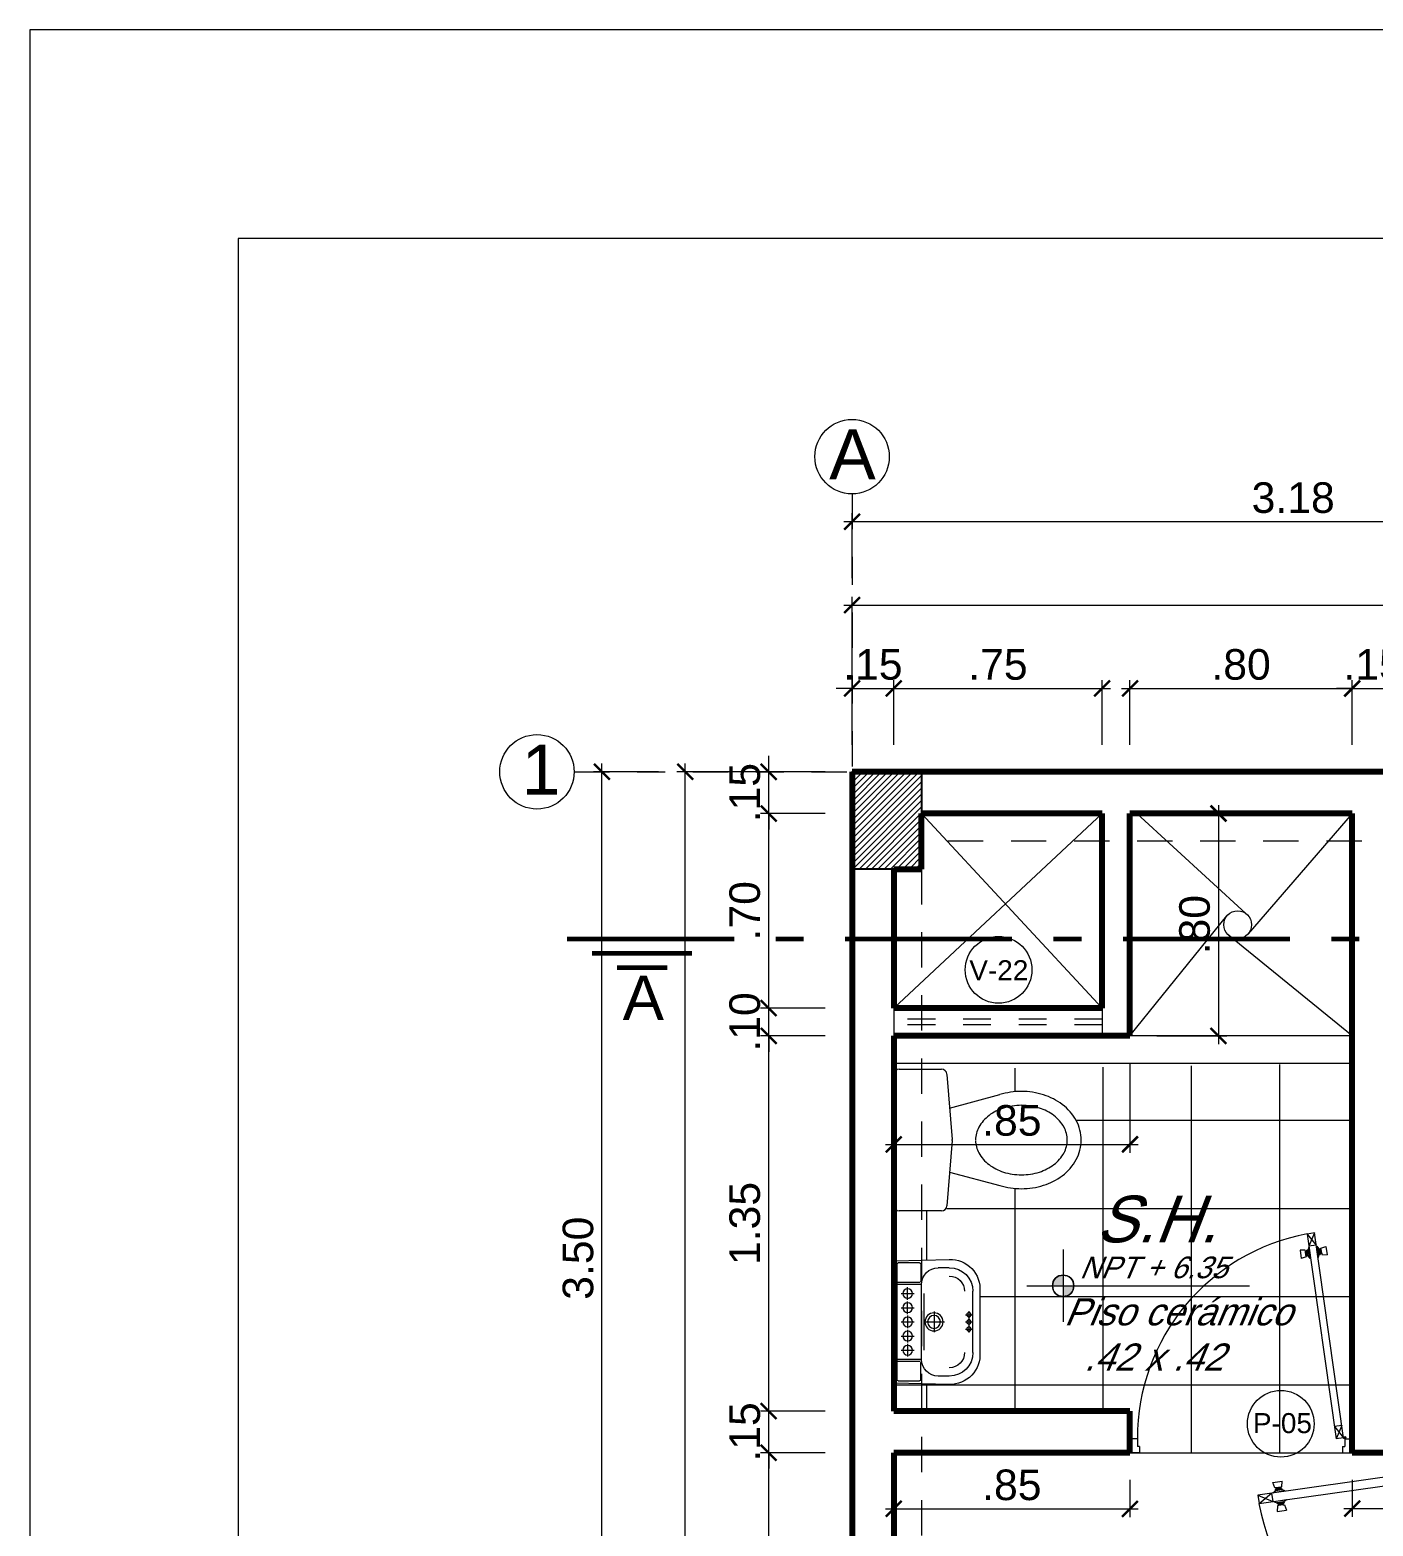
# Model space of a CAD drawing. Header units: millimetres. Extents: x 3779 to 7711, y 1445 to 3132.
# Drawn here: x 3898.59 to 3903.43, y 1485.25 to 1490.63 of the extents above; entities that cross this region are included whole.
import ezdxf

# ---------------------------------------------------------------- set-up
doc = ezdxf.new("R2010")
doc.units = ezdxf.units.MM
doc.header["$PDMODE"] = 3
for name, pattern in [('ACAD_ISO10W100', [18.5, 12, -3, 0.5, -3]), ('CENTER2', [1.125, 0.75, -0.125, 0.125, -0.125]), ('DASHDOTX2', [50.8, 25.4, -12.7, 0, -12.7]), ('HIDDEN', [9.525, 6.35, -3.175])]:
    doc.linetypes.add(name, pattern=pattern)
for name, color, linetype, lineweight in [('cotas', 7, 'Continuous', 5), ('EJES', 20, 'DASHDOTX2', 9), ('LINEA-DE-CORTE', 6, 'ACAD_ISO10W100', 60), ('MOBILIARIOS', 151, 'Continuous', 5), ('PERSONA', 7, 'Continuous', 9), ('pluma 0.0', 33, 'Continuous', 0), ('pluma 1', 1, 'Continuous', 9), ('pluma 1.5', 14, 'Continuous', 15), ('pluma 2.5', 30, 'Continuous', 25), ('pluma 8', 98, 'Continuous', 80), ('proyecciones', 32, 'HIDDEN', 9), ('PUERTAS', 33, 'Continuous', 9), ('SANITARIOS', 40, 'Continuous', 9), ('TEXTO', 7, 'Continuous', 9), ('TEXTURAS', 35, 'Continuous', 5)]:
    doc.layers.add(name, color=color, linetype=linetype, lineweight=lineweight)
doc.styles.add('nombreambiente', font='stylu.ttf', dxfattribs={"oblique": 20})
doc.styles.get("Standard").update_dxf_attribs({"font": 'arial.ttf'})
doc.styles.add('TIMES', font='arial.ttf', dxfattribs={"height": 0.11})
doc.dimstyles.new('julio', dxfattribs={"dimtxt": 0.11, "dimasz": 0.057, "dimexe": 0.03, "dimexo": 0.097, "dimgap": 0.0295, "dimtad": 1, "dimzin": 4, "dimdsep": 46, "dimtxsty": 'TIMES', "dimblk": 'ARCHTICK', "dimcen": 0, "dimdle": 0.03, "dimclrd": 256, "dimclre": 256, "dimclrt": 256, "dimadec": 0, "dimazin": 0, "dimtfac": 1, "dimtix": 1, "dimtmove": 2, "dimatfit": 2, "dimldrblk": 'ARCHTICK', "dimfxl": 1, "dimtolj": 1, "dimtzin": 0, "dimlwd": 5, "dimlwe": 5, "dimarcsym": 0})

# ---------------------------------------------------------------- blocks, each defined once
blk = doc.blocks.new('khjkhjk')
at = {"layer": 'SANITARIOS'}
for p, q in [((987.6691, 424.6484), (987.8206, 424.6484)), ((987.6491, 424.1584), (987.6491, 424.6284)), ((987.8405, 424.6299), (987.8589, 424.3949)), ((987.85, 424.5084), (988.0309, 424.5568)), ((987.8589, 424.3918), (987.8405, 424.1568)), ((987.85, 424.2783), (988.0309, 424.2299)), ((987.8206, 424.1384), (987.6691, 424.1384))]:
    blk.add_line(p, q, dxfattribs=at)
for centre, radius, start, end in [((987.6691, 424.6284), 0.02, 90, 180), ((987.8206, 424.6284), 0.02, 4.4846, 90), ((988.1086, 424.3013), 0.2671, 90, 106.9016), ((988.1086, 424.3013), 0.2671, 72.5782, 90), ((988.1228, 424.3465), 0.2197, 52.8533, 72.5782), ((988.0944, 424.3465), 0.1697, 107.4218, 127.1467), ((988.1086, 424.3013), 0.2171, 90, 107.4218), ((988.1086, 424.3013), 0.2171, 72.5782, 90), ((988.1228, 424.3465), 0.1697, 52.8533, 72.5782), ((988.1445, 424.3751), 0.1837, 28.6682, 52.8533), ((988.0393, 424.3934), 0.0958, 151.3318, 179.1537), ((988.0727, 424.3751), 0.1337, 127.1467, 151.3318), ((988.1445, 424.3751), 0.1337, 28.6682, 52.8533), ((988.1778, 424.3934), 0.0958, 360, 28.6682), ((988.1778, 424.3934), 0.1458, 360, 28.6682), ((987.839, 424.3934), 0.02, 355.5154, 4.4846), ((988.0393, 424.3934), 0.0958, 180.8463, 208.6682), ((988.1778, 424.3934), 0.0958, 331.3318, 0), ((988.1778, 424.3934), 0.1458, 331.3318, 0), ((988.0727, 424.4116), 0.1337, 208.6682, 232.8533), ((988.1445, 424.4116), 0.1337, 307.1467, 331.3318), ((988.0944, 424.4403), 0.1697, 232.8533, 252.5782), ((988.1086, 424.4855), 0.2171, 252.5782, 270), ((988.1086, 424.4855), 0.2171, 270, 287.4218), ((988.1228, 424.4403), 0.1697, 287.4218, 307.1467), ((988.1445, 424.4116), 0.1837, 307.1467, 331.3318), ((988.1086, 424.4855), 0.2671, 253.0984, 270), ((988.1086, 424.4855), 0.2671, 270, 287.4218), ((988.1228, 424.4403), 0.2197, 287.4218, 307.1467), ((987.6691, 424.1584), 0.02, 180, 270), ((987.8206, 424.1584), 0.02, 270, 355.5154)]:
    blk.add_arc(centre, radius, start, end, dxfattribs=at)
blk = doc.blocks.new('lavavo 3')
at = {"layer": 'SANITARIOS'}
for p, q in [((1138.5237, 375.7609), (1138.5237, 375.8379)), ((1138.9437, 375.8419), (1138.5277, 375.8419)), ((1138.5937, 375.7584), (1138.5937, 375.8419)), ((1138.6007, 375.7539), (1138.6007, 375.8419)), ((1138.8707, 375.7539), (1138.8707, 375.8419)), ((1138.8777, 375.7584), (1138.8777, 375.8419)), ((1138.9477, 375.8379), (1138.9477, 375.7609)), ((1138.5277, 375.7569), (1138.5887, 375.7569)), ((1138.5907, 375.7539), (1138.5907, 375.7549)), ((1138.8707, 375.7539), (1138.6007, 375.7539)), ((1138.8377, 375.7439), (1138.6337, 375.7439)), ((1138.8807, 375.753), (1138.8807, 375.7549)), ((1138.9437, 375.7569), (1138.8827, 375.7569)), ((1138.5407, 375.6539), (1138.5407, 375.6939)), ((1138.9307, 375.6539), (1138.9307, 375.6939)), ((1138.8457, 375.5689), (1138.6257, 375.5689))]:
    blk.add_line(p, q, dxfattribs=at)
at = {"layer": 'SANITARIOS', "color": 4, "linetype": 'CENTER2', "ltscale": 0.04}
for p, q in [((1138.6337, 375.8269), (1138.6337, 375.7809)), ((1138.6847, 375.8269), (1138.6847, 375.7809)), ((1138.7357, 375.8269), (1138.7357, 375.7809)), ((1138.7867, 375.8269), (1138.7867, 375.7809)), ((1138.8377, 375.8269), (1138.8377, 375.7809)), ((1138.6567, 375.8039), (1138.6107, 375.8039)), ((1138.7077, 375.8039), (1138.6617, 375.8039)), ((1138.7127, 375.8039), (1138.7587, 375.8039)), ((1138.7637, 375.8039), (1138.8097, 375.8039)), ((1138.8147, 375.8039), (1138.8607, 375.8039)), ((1138.6982, 375.7089), (1138.7732, 375.7089))]:
    blk.add_line(p, q, dxfattribs=at)
at = {"layer": 'SANITARIOS', "color": 4}
blk.add_line((1138.7357, 375.7464), (1138.7357, 375.6714), dxfattribs=at)
at = {"layer": 'SANITARIOS', "color": 4, "linetype": 'CENTER2', "ltscale": 0.02}
for p, q in [((1138.6972, 375.5834), (1138.7227, 375.5834)), ((1138.7099, 375.5961), (1138.7099, 375.5706)), ((1138.7229, 375.5834), (1138.7484, 375.5834)), ((1138.7357, 375.5961), (1138.7357, 375.5706)), ((1138.7487, 375.5834), (1138.7742, 375.5834)), ((1138.7614, 375.5961), (1138.7614, 375.5706))]:
    blk.add_line(p, q, dxfattribs=at)
at = {"layer": 'SANITARIOS'}
blk.add_lwpolyline([(1138.5157, 375.8489), (1138.5107, 375.6539, 0.445971), (1138.6257, 375.5439), (1138.8457, 375.5439, 0.445971), (1138.9607, 375.6539), (1138.9557, 375.8489, 0.414214), (1138.9507, 375.8539), (1138.5207, 375.8539, 0.414214)], format="xyb", close=True, dxfattribs=at)
for centre, radius in [((1138.6337, 375.8039), 0.0173), ((1138.6847, 375.8039), 0.0173), ((1138.7357, 375.8039), 0.0173), ((1138.7867, 375.8039), 0.0173), ((1138.8377, 375.8039), 0.0173), ((1138.7357, 375.7089), 0.0325), ((1138.7357, 375.7089), 0.0232), ((1138.7099, 375.5834), 0.00775), ((1138.7357, 375.5834), 0.00775), ((1138.7614, 375.5834), 0.00775)]:
    blk.add_circle(centre, radius, dxfattribs=at)
for centre, radius, start, end in [((1138.5277, 375.8379), 0.004, 90, 180), ((1138.9437, 375.8379), 0.004, 360, 90), ((1138.5277, 375.7609), 0.004, 180, 270), ((1138.6007, 375.6939), 0.06, 90, 180), ((1138.5887, 375.7549), 0.002, 0, 90), ((1138.8707, 375.6939), 0.06, 0, 90), ((1138.8827, 375.7549), 0.002, 90, 180), ((1138.9437, 375.7609), 0.004, 270, 0), ((1138.6257, 375.6539), 0.085, 180, 270), ((1138.6257, 375.6539), 0.055, 180, 270), ((1138.8457, 375.6539), 0.085, 270, 0), ((1138.8457, 375.6539), 0.055, 270, 0)]:
    blk.add_arc(centre, radius, start, end, dxfattribs=at)
blk = doc.blocks.new('eqwqewr')
at = {"layer": 'PUERTAS'}
for p, q in [((0.1178, 0.7625, 4483.175), (0.0879, 0.7582, 4483.175)), ((0.0879, 0.7582, 4483.175), (0.2051, -0.0706, 4483.175)), ((0.235, -0.0663, 4483.175), (0.1178, 0.7625, 4483.175)), ((0.0942, 0.704, 4483.175), (0.0902, 0.693, 4483.175)), ((0.0955, 0.7042, 4483.175), (0.0942, 0.704, 4483.175)), ((0.1005, 0.6591, 4483.175), (0.0942, 0.704, 4483.175)), ((0.1248, 0.713, 4483.175), (0.0949, 0.7087, 4483.175)), ((0.1254, 0.7084, 4483.175), (0.1268, 0.7086, 4483.175)), ((0.1331, 0.6637, 4483.175), (0.1268, 0.7086, 4483.175)), ((0.1268, 0.7086, 4483.175), (0.1336, 0.6992, 4483.175)), ((0.1437, 0.7013, 4483.175), (0.1635, 0.7082, 4483.175)), ((0.1445, 0.6958, 4483.175), (0.1437, 0.7013, 4483.175)), ((0.1635, 0.7082, 4483.175), (0.1684, 0.6743, 4483.175)), ((0.0589, 0.6934, 4483.175), (0.0637, 0.6595, 4483.175)), ((0.0799, 0.6922, 4483.175), (0.0589, 0.6934, 4483.175)), ((0.0835, 0.6664, 4483.175), (0.0637, 0.6595, 4483.175)), ((0.0806, 0.6868, 4483.175), (0.0799, 0.6922, 4483.175)), ((0.084, 0.6873, 4483.175), (0.0806, 0.6868, 4483.175)), ((0.0828, 0.6718, 4483.175), (0.0806, 0.6868, 4483.175)), ((0.0862, 0.6723, 4483.175), (0.0828, 0.6718, 4483.175)), ((0.0828, 0.6718, 4483.175), (0.0835, 0.6664, 4483.175)), ((0.0871, 0.6898, 4483.175), (0.0837, 0.6893, 4483.175)), ((0.084, 0.6873, 4483.175), (0.0837, 0.6893, 4483.175)), ((0.0862, 0.6723, 4483.175), (0.084, 0.6873, 4483.175)), ((0.0862, 0.6723, 4483.175), (0.0864, 0.6703, 4483.175)), ((0.0898, 0.6708, 4483.175), (0.0864, 0.6703, 4483.175)), ((0.0902, 0.693, 4483.175), (0.0868, 0.6925, 4483.175)), ((0.0871, 0.6898, 4483.175), (0.0868, 0.6925, 4483.175)), ((0.0898, 0.6708, 4483.175), (0.0871, 0.6898, 4483.175)), ((0.0898, 0.6708, 4483.175), (0.0902, 0.6681, 4483.175)), ((0.0936, 0.6685, 4483.175), (0.0902, 0.693, 4483.175)), ((0.0936, 0.6685, 4483.175), (0.0902, 0.6681, 4483.175)), ((0.1005, 0.6591, 4483.175), (0.0936, 0.6685, 4483.175)), ((0.0987, 0.6817, 4483.175), (0.0987, 0.6817, 4483.175)), ((0.0987, 0.6817, 4483.175), (0.0987, 0.6817, 4483.175)), ((0.1019, 0.6593, 4483.175), (0.1005, 0.6591, 4483.175)), ((0.1318, 0.6635, 4483.175), (0.1331, 0.6637, 4483.175)), ((0.1331, 0.6637, 4483.175), (0.1371, 0.6747, 4483.175)), ((0.1336, 0.6992, 4483.175), (0.137, 0.6996, 4483.175)), ((0.1371, 0.6747, 4483.175), (0.1336, 0.6992, 4483.175)), ((0.1374, 0.6969, 4483.175), (0.137, 0.6996, 4483.175)), ((0.1371, 0.6747, 4483.175), (0.1405, 0.6752, 4483.175)), ((0.1374, 0.6969, 4483.175), (0.1408, 0.6974, 4483.175)), ((0.1401, 0.6779, 4483.175), (0.1374, 0.6969, 4483.175)), ((0.1401, 0.6779, 4483.175), (0.1435, 0.6784, 4483.175)), ((0.1401, 0.6779, 4483.175), (0.1405, 0.6752, 4483.175)), ((0.1411, 0.6954, 4483.175), (0.1408, 0.6974, 4483.175)), ((0.1411, 0.6954, 4483.175), (0.1445, 0.6958, 4483.175)), ((0.1432, 0.6804, 4483.175), (0.1411, 0.6954, 4483.175)), ((0.1432, 0.6804, 4483.175), (0.1466, 0.6809, 4483.175)), ((0.1432, 0.6804, 4483.175), (0.1435, 0.6784, 4483.175)), ((0.1466, 0.6809, 4483.175), (0.1445, 0.6958, 4483.175)), ((0.1466, 0.6809, 4483.175), (0.1474, 0.6755, 4483.175)), ((0.1474, 0.6755, 4483.175), (0.1684, 0.6743, 4483.175)), ((0.228, -0.0168, 4483.175), (0.1981, -0.021, 4483.175)), ((-0.5995, -0.0707, 4483.175), (-0.6297, -0.0707, 4483.175)), ((-0.6297, -0.0707, 4483.175), (-0.6297, -0.1273, 4483.175)), ((-0.5995, -0.0707, 4483.175), (-0.5995, -0.1019, 4483.175)), ((-0.5909, -0.1019, 4483.175), (-0.5995, -0.1019, 4483.175)), ((-0.5909, -0.1019, 4483.175), (-0.5909, -0.1273, 4483.175)), ((0.235, -0.0663, 4483.175), (0.2051, -0.0706, 4483.175)), ((0.2315, -0.1019, 4483.175), (0.2401, -0.1019, 4483.175)), ((0.2315, -0.1019, 4483.175), (0.2315, -0.1273, 4483.175)), ((0.2401, -0.0707, 4483.175), (0.2401, -0.1019, 4483.175)), ((0.2401, -0.0707, 4483.175), (0.2703, -0.0707, 4483.175)), ((0.2401, -0.0707, 4483.175), (0.2401, -0.1019, 4483.175)), ((0.2703, -0.0707, 4483.175), (0.2703, -0.1273, 4483.175)), ((-0.5909, -0.1273, 4483.175), (-0.6297, -0.1273, 4483.175)), ((0.2315, -0.1273, 4483.175), (0.2703, -0.1273, 4483.175))]:
    blk.add_line(p, q, dxfattribs=at)
for radius in [0.00461, 0.000461]:
    blk.add_circle((0.2397, -0.0661, 4483.175), radius, dxfattribs=at)
at = {"layer": 'TEXTURAS', "linetype": 'Continuous', "extrusion": (-4.60854e-07, -6.59516e-08, 1)}
for p, q in [((0.0879, 0.7582, 4483.175), (0.1248, 0.713, 4483.175)), ((0.1178, 0.7625, 4483.175), (0.0949, 0.7087, 4483.175)), ((0.1981, -0.021, 4483.175), (0.235, -0.0663, 4483.175)), ((0.228, -0.0168, 4483.175), (0.2051, -0.0706, 4483.175))]:
    blk.add_line(p, q, dxfattribs=at)
at = {"layer": 'TEXTURAS'}
blk.add_arc((0.2406, -0.0678, 4483.175), 0.8401, 100.4752, 180.1986, dxfattribs=at)
blk = doc.blocks.new('iiuyu')
at = {"layer": 'pluma 1', "ltscale": 0.3}
h = blk.add_hatch(color=256, dxfattribs=at)
h.paths.add_polyline_path([(1118.6362, 393.0279, 0.414214), (1118.5977, 392.9893), (1118.6362, 392.9893)])
h.paths.add_polyline_path([(1118.6747, 392.9893), (1118.6362, 392.9893), (1118.6362, 392.9508, 0.414214)])
for p, q in [((1118.6362, 393.1195), (1118.6362, 392.8592)), ((1118.506, 392.9893), (1119.307, 392.9893))]:
    blk.add_line(p, q, dxfattribs=at)
blk.add_circle((1118.6362, 392.9893), 0.0385, dxfattribs=at)
for start, end in [(0, 180), (180, 0)]:
    blk.add_arc((1118.6362, 392.9893), 0.0385, start, end, dxfattribs=at)
blk = doc.blocks.new('_ArchTick')
at = {"color": 0, "linetype": 'ByBlock', "lineweight": 40, "const_width": 0.15}
blk.add_lwpolyline([(-0.5, -0.5), (0.5, 0.5)], dxfattribs=at)
blk = doc.blocks.new('*D443')
at = {"layer": 'cotas', "lineweight": 5, "transparency": 16777216}
for p, q in [((3900.9524, 1480.9292), (3900.9524, 1487.9892)), ((3901.4554, 1487.9592), (3900.9224, 1487.9592)), ((3901.4554, 1480.9592), (3900.9224, 1480.9592))]:
    blk.add_line(p, q, dxfattribs=at)
at = {"layer": 'Defpoints', "color": 0, "transparency": 16777216}
for p in [(3900.9524, 1487.9592), (3901.5524, 1487.9592), (3901.5524, 1480.9592)]:
    blk.add_point(p, dxfattribs=at)
at = {"layer": 'cotas', "lineweight": 5, "transparency": 16777216, "xscale": 0.057, "yscale": 0.057, "zscale": 0.057}
for p, rotation in [((3900.9524, 1487.9592), 90), ((3900.9524, 1480.9592), 270)]:
    blk.add_blockref('_ArchTick', p, dxfattribs=dict(at, rotation=rotation))
at = {"layer": 'cotas', "transparency": 16777216, "insert": (3900.8667, 1484.4592), "char_height": 0.11, "attachment_point": 5, "rotation": 90, "style": 'TIMES'}
blk.add_mtext('\\A1;7.00', dxfattribs=at)
blk = doc.blocks.new('*D371')
at = {"layer": 'cotas', "lineweight": 5, "transparency": 16777216}
for p, q in [((3901.4554, 1487.0092), (3901.2224, 1487.0092)), ((3901.2524, 1485.6292), (3901.2524, 1487.0392)), ((3901.4554, 1485.6592), (3901.2224, 1485.6592))]:
    blk.add_line(p, q, dxfattribs=at)
at = {"layer": 'Defpoints', "color": 0, "transparency": 16777216}
for p in [(3901.2524, 1487.0092), (3901.5524, 1487.0092), (3901.5524, 1485.6592)]:
    blk.add_point(p, dxfattribs=at)
at = {"layer": 'cotas', "lineweight": 5, "transparency": 16777216, "xscale": 0.057, "yscale": 0.057, "zscale": 0.057}
for p, rotation in [((3901.2524, 1487.0092), 90), ((3901.2524, 1485.6592), 270)]:
    blk.add_blockref('_ArchTick', p, dxfattribs=dict(at, rotation=rotation))
at = {"layer": 'cotas', "transparency": 16777216, "insert": (3901.1667, 1486.3342), "char_height": 0.11, "attachment_point": 5, "rotation": 90, "style": 'TIMES'}
blk.add_mtext('\\A1;1.35', dxfattribs=at)
blk = doc.blocks.new('*D372')
at = {"layer": 'cotas', "lineweight": 5, "transparency": 16777216}
for p, q in [((3901.2524, 1487.9592), (3901.2524, 1488.0162)), ((3901.4554, 1487.9592), (3901.2224, 1487.9592)), ((3901.2524, 1487.8092), (3901.2524, 1487.9592)), ((3901.4554, 1487.8092), (3901.2224, 1487.8092)), ((3901.2524, 1487.8092), (3901.2524, 1487.7522))]:
    blk.add_line(p, q, dxfattribs=at)
at = {"layer": 'Defpoints', "color": 0, "transparency": 16777216}
for p in [(3901.2524, 1487.9592), (3901.5524, 1487.9592), (3901.5524, 1487.8092)]:
    blk.add_point(p, dxfattribs=at)
at = {"layer": 'cotas', "lineweight": 5, "transparency": 16777216, "xscale": 0.057, "yscale": 0.057, "zscale": 0.057}
for p, rotation in [((3901.2524, 1487.9592), 270), ((3901.2524, 1487.8092), 90)]:
    blk.add_blockref('_ArchTick', p, dxfattribs=dict(at, rotation=rotation))
at = {"layer": 'cotas', "transparency": 16777216, "insert": (3901.1667, 1487.8842), "char_height": 0.11, "attachment_point": 5, "rotation": 90, "style": 'TIMES'}
blk.add_mtext('\\A1;.15', dxfattribs=at)
blk = doc.blocks.new('*D373')
at = {"layer": 'cotas', "lineweight": 5, "transparency": 16777216}
for p, q in [((3900.6524, 1484.4292), (3900.6524, 1487.9892)), ((3900.8554, 1487.9592), (3900.6224, 1487.9592)), ((3900.8554, 1484.4592), (3900.6224, 1484.4592))]:
    blk.add_line(p, q, dxfattribs=at)
at = {"layer": 'Defpoints', "color": 0, "transparency": 16777216}
for p in [(3900.6524, 1487.9592), (3900.9524, 1487.9592), (3900.9524, 1484.4592)]:
    blk.add_point(p, dxfattribs=at)
at = {"layer": 'cotas', "lineweight": 5, "transparency": 16777216, "xscale": 0.057, "yscale": 0.057, "zscale": 0.057}
for p, rotation in [((3900.6524, 1487.9592), 90), ((3900.6524, 1484.4592), 270)]:
    blk.add_blockref('_ArchTick', p, dxfattribs=dict(at, rotation=rotation))
at = {"layer": 'cotas', "transparency": 16777216, "insert": (3900.5667, 1486.2092), "char_height": 0.11, "attachment_point": 5, "rotation": 90, "style": 'TIMES'}
blk.add_mtext('\\A1;3.50', dxfattribs=at)
blk = doc.blocks.new('*D444')
at = {"layer": 'cotas', "lineweight": 5, "transparency": 16777216}
for p, q in [((3901.5224, 1488.5592), (3916.8824, 1488.5592)), ((3901.5524, 1488.0562), (3901.5524, 1488.5892)), ((3916.8524, 1488.0562), (3916.8524, 1488.5892))]:
    blk.add_line(p, q, dxfattribs=at)
at = {"layer": 'Defpoints', "color": 0, "transparency": 16777216}
for p in [(3916.8524, 1488.5592), (3901.5524, 1487.9592), (3916.8524, 1487.9592)]:
    blk.add_point(p, dxfattribs=at)
at = {"layer": 'cotas', "lineweight": 5, "transparency": 16777216, "xscale": 0.057, "yscale": 0.057, "zscale": 0.057, "rotation": 180}
blk.add_blockref('_ArchTick', (3901.5524, 1488.5592), dxfattribs=at)
at = {"layer": 'cotas', "lineweight": 5, "transparency": 16777216, "xscale": 0.057, "yscale": 0.057, "zscale": 0.057}
blk.add_blockref('_ArchTick', (3916.8524, 1488.5592), dxfattribs=at)
at = {"layer": 'cotas', "transparency": 16777216, "insert": (3909.355, 1488.65), "char_height": 0.11, "attachment_point": 5, "style": 'TIMES'}
blk.add_mtext('\\A1;15.30', dxfattribs=at)
blk = doc.blocks.new('*D374')
at = {"layer": 'cotas', "lineweight": 5, "transparency": 16777216}
for p, q in [((3901.5524, 1488.0562), (3901.5524, 1488.2892)), ((3901.7024, 1488.0562), (3901.7024, 1488.2892)), ((3901.5524, 1488.2592), (3901.4954, 1488.2592)), ((3901.5524, 1488.2592), (3901.7024, 1488.2592)), ((3901.7024, 1488.2592), (3901.7594, 1488.2592))]:
    blk.add_line(p, q, dxfattribs=at)
at = {"layer": 'Defpoints', "color": 0, "transparency": 16777216}
for p in [(3901.7024, 1488.2592), (3901.5524, 1487.9592), (3901.7024, 1487.9592)]:
    blk.add_point(p, dxfattribs=at)
at = {"layer": 'cotas', "lineweight": 5, "transparency": 16777216, "xscale": 0.057, "yscale": 0.057, "zscale": 0.057}
blk.add_blockref('_ArchTick', (3901.5524, 1488.2592), dxfattribs=at)
at = {"layer": 'cotas', "lineweight": 5, "transparency": 16777216, "xscale": 0.057, "yscale": 0.057, "zscale": 0.057, "rotation": 180}
blk.add_blockref('_ArchTick', (3901.7024, 1488.2592), dxfattribs=at)
at = {"layer": 'cotas', "transparency": 16777216, "insert": (3901.6274, 1488.3449), "char_height": 0.11, "attachment_point": 5, "style": 'TIMES'}
blk.add_mtext('\\A1;.15', dxfattribs=at)
blk = doc.blocks.new('*D375')
at = {"layer": 'cotas', "lineweight": 5, "transparency": 16777216}
for p, q in [((3901.5524, 1488.6562), (3901.5524, 1488.8892)), ((3904.7274, 1488.6562), (3904.7274, 1488.8892)), ((3901.5224, 1488.8592), (3904.7574, 1488.8592))]:
    blk.add_line(p, q, dxfattribs=at)
at = {"layer": 'Defpoints', "color": 0, "transparency": 16777216}
for p in [(3904.7274, 1488.8592), (3901.5524, 1488.5592), (3904.7274, 1488.5592)]:
    blk.add_point(p, dxfattribs=at)
at = {"layer": 'cotas', "lineweight": 5, "transparency": 16777216, "xscale": 0.057, "yscale": 0.057, "zscale": 0.057, "rotation": 180}
blk.add_blockref('_ArchTick', (3901.5524, 1488.8592), dxfattribs=at)
at = {"layer": 'cotas', "lineweight": 5, "transparency": 16777216, "xscale": 0.057, "yscale": 0.057, "zscale": 0.057}
blk.add_blockref('_ArchTick', (3904.7274, 1488.8592), dxfattribs=at)
at = {"layer": 'cotas', "transparency": 16777216, "insert": (3903.1399, 1488.9449), "char_height": 0.11, "attachment_point": 5, "style": 'TIMES'}
blk.add_mtext('\\A1;3.18', dxfattribs=at)
blk = doc.blocks.new('*D381')
at = {"layer": 'cotas', "lineweight": 5, "transparency": 16777216}
for p, q in [((3901.7024, 1488.0562), (3901.7024, 1488.2892)), ((3902.4524, 1488.0562), (3902.4524, 1488.2892)), ((3901.6724, 1488.2592), (3902.4824, 1488.2592))]:
    blk.add_line(p, q, dxfattribs=at)
at = {"layer": 'Defpoints', "color": 0, "transparency": 16777216}
for p in [(3902.4524, 1488.2592), (3901.7024, 1487.9592), (3902.4524, 1487.9592)]:
    blk.add_point(p, dxfattribs=at)
at = {"layer": 'cotas', "lineweight": 5, "transparency": 16777216, "xscale": 0.057, "yscale": 0.057, "zscale": 0.057, "rotation": 180}
blk.add_blockref('_ArchTick', (3901.7024, 1488.2592), dxfattribs=at)
at = {"layer": 'cotas', "lineweight": 5, "transparency": 16777216, "xscale": 0.057, "yscale": 0.057, "zscale": 0.057}
blk.add_blockref('_ArchTick', (3902.4524, 1488.2592), dxfattribs=at)
at = {"layer": 'cotas', "transparency": 16777216, "insert": (3902.0774, 1488.3447), "char_height": 0.11, "attachment_point": 5, "style": 'TIMES'}
blk.add_mtext('\\A1;.75', dxfattribs=at)
blk = doc.blocks.new('*D382')
at = {"layer": 'cotas', "lineweight": 5, "transparency": 16777216}
for p, q in [((3902.5524, 1488.0562), (3902.5524, 1488.2892)), ((3903.3524, 1488.0562), (3903.3524, 1488.2892)), ((3902.5224, 1488.2592), (3903.3824, 1488.2592))]:
    blk.add_line(p, q, dxfattribs=at)
at = {"layer": 'Defpoints', "color": 0, "transparency": 16777216}
for p in [(3903.3524, 1488.2592), (3902.5524, 1487.9592), (3903.3524, 1487.9592)]:
    blk.add_point(p, dxfattribs=at)
at = {"layer": 'cotas', "lineweight": 5, "transparency": 16777216, "xscale": 0.057, "yscale": 0.057, "zscale": 0.057, "rotation": 180}
blk.add_blockref('_ArchTick', (3902.5524, 1488.2592), dxfattribs=at)
at = {"layer": 'cotas', "lineweight": 5, "transparency": 16777216, "xscale": 0.057, "yscale": 0.057, "zscale": 0.057}
blk.add_blockref('_ArchTick', (3903.3524, 1488.2592), dxfattribs=at)
at = {"layer": 'cotas', "transparency": 16777216, "insert": (3902.9524, 1488.3449), "char_height": 0.11, "attachment_point": 5, "style": 'TIMES'}
blk.add_mtext('\\A1;.80', dxfattribs=at)
blk = doc.blocks.new('*D404')
at = {"layer": 'cotas', "lineweight": 5, "transparency": 16777216}
for p, q in [((3901.2524, 1480.9292), (3901.2524, 1485.5392)), ((3901.4554, 1485.5092), (3901.2224, 1485.5092)), ((3901.4554, 1480.9592), (3901.2224, 1480.9592))]:
    blk.add_line(p, q, dxfattribs=at)
at = {"layer": 'Defpoints', "color": 0, "transparency": 16777216}
for p in [(3901.2524, 1485.5092), (3901.5524, 1485.5092), (3901.5524, 1480.9592)]:
    blk.add_point(p, dxfattribs=at)
at = {"layer": 'cotas', "lineweight": 5, "transparency": 16777216, "xscale": 0.057, "yscale": 0.057, "zscale": 0.057}
for p, rotation in [((3901.2524, 1485.5092), 90), ((3901.2524, 1480.9592), 270)]:
    blk.add_blockref('_ArchTick', p, dxfattribs=dict(at, rotation=rotation))
at = {"layer": 'cotas', "transparency": 16777216, "insert": (3901.167, 1483.2342), "char_height": 0.11, "attachment_point": 5, "rotation": 90, "style": 'TIMES'}
blk.add_mtext('\\A1;4.55', dxfattribs=at)
blk = doc.blocks.new('*D413')
at = {"layer": 'cotas', "lineweight": 5, "transparency": 16777216}
for p, q in [((3901.2524, 1485.6592), (3901.2524, 1485.7162)), ((3901.4554, 1485.6592), (3901.2224, 1485.6592)), ((3901.2524, 1485.5092), (3901.2524, 1485.6592)), ((3901.4554, 1485.5092), (3901.2224, 1485.5092)), ((3901.2524, 1485.5092), (3901.2524, 1485.4522))]:
    blk.add_line(p, q, dxfattribs=at)
at = {"layer": 'Defpoints', "color": 0, "transparency": 16777216}
for p in [(3901.2524, 1485.6592), (3901.5524, 1485.6592), (3901.5524, 1485.5092)]:
    blk.add_point(p, dxfattribs=at)
at = {"layer": 'cotas', "lineweight": 5, "transparency": 16777216, "xscale": 0.057, "yscale": 0.057, "zscale": 0.057}
for p, rotation in [((3901.2524, 1485.6592), 270), ((3901.2524, 1485.5092), 90)]:
    blk.add_blockref('_ArchTick', p, dxfattribs=dict(at, rotation=rotation))
at = {"layer": 'cotas', "transparency": 16777216, "insert": (3901.1667, 1485.5842), "char_height": 0.11, "attachment_point": 5, "rotation": 90, "style": 'TIMES'}
blk.add_mtext('\\A1;.15', dxfattribs=at)
blk = doc.blocks.new('*D431')
at = {"layer": 'cotas', "lineweight": 5, "transparency": 16777216}
for p, q in [((3903.3524, 1488.0562), (3903.3524, 1488.2892)), ((3903.5024, 1488.0562), (3903.5024, 1488.2892)), ((3903.3524, 1488.2592), (3903.2954, 1488.2592)), ((3903.3524, 1488.2592), (3903.5024, 1488.2592)), ((3903.5024, 1488.2592), (3903.5594, 1488.2592))]:
    blk.add_line(p, q, dxfattribs=at)
at = {"layer": 'Defpoints', "color": 0, "transparency": 16777216}
for p in [(3903.5024, 1488.2592), (3903.3524, 1487.9592), (3903.5024, 1487.9592)]:
    blk.add_point(p, dxfattribs=at)
at = {"layer": 'cotas', "lineweight": 5, "transparency": 16777216, "xscale": 0.057, "yscale": 0.057, "zscale": 0.057}
blk.add_blockref('_ArchTick', (3903.3524, 1488.2592), dxfattribs=at)
at = {"layer": 'cotas', "lineweight": 5, "transparency": 16777216, "xscale": 0.057, "yscale": 0.057, "zscale": 0.057, "rotation": 180}
blk.add_blockref('_ArchTick', (3903.5024, 1488.2592), dxfattribs=at)
at = {"layer": 'cotas', "transparency": 16777216, "insert": (3903.4274, 1488.3449), "char_height": 0.11, "attachment_point": 5, "style": 'TIMES'}
blk.add_mtext('\\A1;.15', dxfattribs=at)
blk = doc.blocks.new('*D432')
at = {"layer": 'cotas', "lineweight": 5, "transparency": 16777216}
for p, q in [((3901.2524, 1487.1092), (3901.2524, 1487.1662)), ((3901.4554, 1487.1092), (3901.2224, 1487.1092)), ((3901.2524, 1487.0092), (3901.2524, 1487.1092)), ((3901.4554, 1487.0092), (3901.2224, 1487.0092)), ((3901.2524, 1487.0092), (3901.2524, 1486.9522))]:
    blk.add_line(p, q, dxfattribs=at)
at = {"layer": 'Defpoints', "color": 0, "transparency": 16777216}
for p in [(3901.2524, 1487.1092), (3901.5524, 1487.1092), (3901.5524, 1487.0092)]:
    blk.add_point(p, dxfattribs=at)
at = {"layer": 'cotas', "lineweight": 5, "transparency": 16777216, "xscale": 0.057, "yscale": 0.057, "zscale": 0.057}
for p, rotation in [((3901.2524, 1487.1092), 270), ((3901.2524, 1487.0092), 90)]:
    blk.add_blockref('_ArchTick', p, dxfattribs=dict(at, rotation=rotation))
at = {"layer": 'cotas', "transparency": 16777216, "insert": (3901.1667, 1487.0592), "char_height": 0.11, "attachment_point": 5, "rotation": 90, "style": 'TIMES'}
blk.add_mtext('\\A1;.10', dxfattribs=at)
blk = doc.blocks.new('*D433')
at = {"layer": 'cotas', "lineweight": 5, "transparency": 16777216}
for p, q in [((3901.4554, 1487.8092), (3901.2224, 1487.8092)), ((3901.2524, 1487.0792), (3901.2524, 1487.8392)), ((3901.4554, 1487.1092), (3901.2224, 1487.1092))]:
    blk.add_line(p, q, dxfattribs=at)
at = {"layer": 'Defpoints', "color": 0, "transparency": 16777216}
for p in [(3901.2524, 1487.8092), (3901.5524, 1487.8092), (3901.5524, 1487.1092)]:
    blk.add_point(p, dxfattribs=at)
at = {"layer": 'cotas', "lineweight": 5, "transparency": 16777216, "xscale": 0.057, "yscale": 0.057, "zscale": 0.057}
for p, rotation in [((3901.2524, 1487.8092), 90), ((3901.2524, 1487.1092), 270)]:
    blk.add_blockref('_ArchTick', p, dxfattribs=dict(at, rotation=rotation))
at = {"layer": 'cotas', "transparency": 16777216, "insert": (3901.1667, 1487.4592), "char_height": 0.11, "attachment_point": 5, "rotation": 90, "style": 'TIMES'}
blk.add_mtext('\\A1;.70', dxfattribs=at)
blk = doc.blocks.new('*D341')
at = {"layer": 'cotas', "lineweight": 5, "transparency": 16777216}
for p, q in [((3901.7024, 1485.4122), (3901.7024, 1485.2775)), ((3902.5524, 1485.4122), (3902.5524, 1485.2775)), ((3901.6724, 1485.3075), (3902.5824, 1485.3075))]:
    blk.add_line(p, q, dxfattribs=at)
at = {"layer": 'Defpoints', "color": 0, "transparency": 16777216}
for p in [(3901.7024, 1485.5092), (3902.5524, 1485.5092), (3902.5524, 1485.3075)]:
    blk.add_point(p, dxfattribs=at)
at = {"layer": 'cotas', "lineweight": 5, "transparency": 16777216, "xscale": 0.057, "yscale": 0.057, "zscale": 0.057, "rotation": 180}
blk.add_blockref('_ArchTick', (3901.7024, 1485.3075), dxfattribs=at)
at = {"layer": 'cotas', "lineweight": 5, "transparency": 16777216, "xscale": 0.057, "yscale": 0.057, "zscale": 0.057}
blk.add_blockref('_ArchTick', (3902.5524, 1485.3075), dxfattribs=at)
at = {"layer": 'cotas', "transparency": 16777216, "insert": (3902.1274, 1485.3932), "char_height": 0.11, "attachment_point": 5, "style": 'TIMES'}
blk.add_mtext('\\A1;.85', dxfattribs=at)
blk = doc.blocks.new('*D342')
at = {"layer": 'cotas', "lineweight": 5, "transparency": 16777216}
for p, q in [((3903.3524, 1485.4122), (3903.3524, 1485.2785)), ((3903.9024, 1485.4122), (3903.9024, 1485.2785)), ((3903.3224, 1485.3085), (3903.9324, 1485.3085))]:
    blk.add_line(p, q, dxfattribs=at)
at = {"layer": 'Defpoints', "color": 0, "transparency": 16777216}
for p in [(3903.3524, 1485.5092), (3903.9024, 1485.5092), (3903.9024, 1485.3085)]:
    blk.add_point(p, dxfattribs=at)
at = {"layer": 'cotas', "lineweight": 5, "transparency": 16777216, "xscale": 0.057, "yscale": 0.057, "zscale": 0.057, "rotation": 180}
blk.add_blockref('_ArchTick', (3903.3524, 1485.3085), dxfattribs=at)
at = {"layer": 'cotas', "lineweight": 5, "transparency": 16777216, "xscale": 0.057, "yscale": 0.057, "zscale": 0.057}
blk.add_blockref('_ArchTick', (3903.9024, 1485.3085), dxfattribs=at)
at = {"layer": 'cotas', "transparency": 16777216, "insert": (3903.6274, 1485.394), "char_height": 0.11, "attachment_point": 5, "style": 'TIMES'}
blk.add_mtext('\\A1;.55', dxfattribs=at)
blk = doc.blocks.new('*D437')
at = {"layer": 'cotas', "lineweight": 5, "transparency": 16777216}
for p, q in [((3901.7024, 1486.9122), (3901.7024, 1486.5887)), ((3902.5524, 1486.9122), (3902.5524, 1486.5887)), ((3901.6724, 1486.6187), (3902.5824, 1486.6187))]:
    blk.add_line(p, q, dxfattribs=at)
at = {"layer": 'Defpoints', "color": 0, "transparency": 16777216}
for p in [(3901.7024, 1487.0092), (3902.5524, 1487.0092), (3902.5524, 1486.6187)]:
    blk.add_point(p, dxfattribs=at)
at = {"layer": 'cotas', "lineweight": 5, "transparency": 16777216, "xscale": 0.057, "yscale": 0.057, "zscale": 0.057, "rotation": 180}
blk.add_blockref('_ArchTick', (3901.7024, 1486.6187), dxfattribs=at)
at = {"layer": 'cotas', "lineweight": 5, "transparency": 16777216, "xscale": 0.057, "yscale": 0.057, "zscale": 0.057}
blk.add_blockref('_ArchTick', (3902.5524, 1486.6187), dxfattribs=at)
at = {"layer": 'cotas', "transparency": 16777216, "insert": (3902.1274, 1486.7043), "char_height": 0.11, "attachment_point": 5, "style": 'TIMES'}
blk.add_mtext('\\A1;.85', dxfattribs=at)
blk = doc.blocks.new('*D438')
at = {"layer": 'cotas', "lineweight": 5, "transparency": 16777216}
for p, q in [((3902.6494, 1487.8092), (3902.9011, 1487.8092)), ((3902.8711, 1487.8392), (3902.8711, 1486.9792)), ((3902.6494, 1487.0092), (3902.9011, 1487.0092))]:
    blk.add_line(p, q, dxfattribs=at)
at = {"layer": 'Defpoints', "color": 0, "transparency": 16777216}
for p in [(3902.5524, 1487.8092), (3902.5524, 1487.0092), (3902.8711, 1487.0092)]:
    blk.add_point(p, dxfattribs=at)
at = {"layer": 'cotas', "lineweight": 5, "transparency": 16777216, "xscale": 0.057, "yscale": 0.057, "zscale": 0.057}
for p, rotation in [((3902.8711, 1487.8092), 90), ((3902.8711, 1487.0092), 270)]:
    blk.add_blockref('_ArchTick', p, dxfattribs=dict(at, rotation=rotation))
at = {"layer": 'cotas', "transparency": 16777216, "insert": (3902.7855, 1487.4092), "char_height": 0.11, "attachment_point": 5, "rotation": 90, "style": 'TIMES'}
blk.add_mtext('\\A1;.80', dxfattribs=at)

msp = doc.modelspace()

# ---------------------------------------------------------------- hatches: boundary and pattern name
at = {"layer": 'TEXTURAS'}
h = msp.add_hatch(dxfattribs=at)
h.set_pattern_fill('LINE', color=256, scale=0.005, angle=45)
h.set_pattern_definition([(45, (47.688948, -57.590765), (-0.01122532015, 0.01122532015), [])])
h.paths.add_polyline_path([(3901.8024, 1487.8092), (3901.8024, 1487.9592), (3901.5524, 1487.9592), (3901.5524, 1487.6092), (3901.8024, 1487.6092)])
h = msp.add_hatch(dxfattribs=at)
h.set_pattern_fill('NET', color=256, scale=0.1)
h.set_pattern_definition([(0, (47.68895, -70.31427), (0, 0.3175), []), (90, (47.68895, -70.31427), (-0.3175, 2e-17), [])])
h.paths.add_polyline_path([(3902.359, 1486.5643, -0.156288), (3902.2787, 1486.4861, -0.113595), (3902.1619, 1486.4592, -0.057065), (3902.1015, 1486.4661), (3901.9034, 1486.5192), (3901.8924, 1486.3792), (3901.7024, 1486.3792), (3901.7024, 1486.2), (3901.9024, 1486.2051, -0.401257), (3902.0124, 1486.1063), (3902.0124, 1485.8701, -0.442532), (3901.9036, 1485.7551), (3901.7024, 1485.7602), (3901.7024, 1485.6592), (3902.5524, 1485.6592), (3902.5524, 1485.5092), (3903.3524, 1485.5092), (3903.3524, 1486.9092), (3901.8739, 1486.8892, -0.39147), (3901.8938, 1486.8708), (3901.9034, 1486.7493), (3902.0843, 1486.7977, -0.073881), (3902.1619, 1486.8092, -0.113337), (3902.2782, 1486.7813, -0.155742), (3902.359, 1486.7042, -0.125745), (3902.3769, 1486.6342, -0.125745)])
h.paths.add_polyline_path([(3904.7024, 1486.9092), (3903.6739, 1486.8892, -0.39147), (3903.6938, 1486.8708), (3903.7034, 1486.7493), (3903.8843, 1486.7977, -0.073881), (3903.9619, 1486.8092, -0.113337), (3904.0782, 1486.7813, -0.155742), (3904.159, 1486.7042, -0.125745), (3904.1769, 1486.6342, -0.125745), (3904.159, 1486.5643, -0.156288), (3904.0787, 1486.4861, -0.113595), (3903.9619, 1486.4592, -0.057065), (3903.9015, 1486.4661), (3903.7034, 1486.5192), (3903.6924, 1486.3792), (3903.5024, 1486.3792), (3903.5024, 1486.2), (3903.7024, 1486.2051, -0.401257), (3903.8124, 1486.1063), (3903.8124, 1485.8701, -0.442532), (3903.7036, 1485.7551), (3903.5024, 1485.7602), (3903.5024, 1485.6592), (3903.9024, 1485.6592), (3903.9024, 1485.5092), (3904.7024, 1485.5092)])

# ---------------------------------------------------------------- linework, layer by layer
at = {"layer": 'cotas'}
for points in [[(3898.5938, 1460.9283), (3940.5938, 1460.9283), (3940.5938, 1490.6283), (3898.5938, 1490.6283)], [(3899.3438, 1461.6783), (3939.8438, 1461.6783), (3939.8438, 1489.8783), (3899.3438, 1489.8783)]]:
    msp.add_lwpolyline(points, close=True, dxfattribs=at)
at = {"layer": 'EJES', "ltscale": 0.005}
for p in [(3901.5524, 1488.9592), (3900.5524, 1487.9592)]:
    msp.add_line(p, (3901.5524, 1487.9592), dxfattribs=at)
at = {"layer": 'LINEA-DE-CORTE', "ltscale": 0.05}
for p, q in [((3900.5277, 1487.3587), (3903.7994, 1487.3587)), ((3900.6174, 1487.3069), (3900.9763, 1487.3069)), ((3900.7072, 1487.2551), (3900.8866, 1487.2551))]:
    msp.add_line(p, q, dxfattribs=at)
at = {"layer": 'pluma 0.0'}
for p, q in [((3901.7024, 1487.1092), (3902.4524, 1487.8092)), ((3902.4524, 1487.1092), (3901.8024, 1487.8092)), ((3902.5774, 1487.8092), (3902.9698, 1487.4493)), ((3903.3524, 1487.8092), (3902.9777, 1487.3765)), ((3902.5524, 1487.0092), (3902.901, 1487.4407)), ((3903.3524, 1487.0092), (3902.9084, 1487.3704))]:
    msp.add_line(p, q, dxfattribs=at)
msp.add_circle((3902.9399, 1487.4092), 0.05, dxfattribs=at)
at = {"layer": 'pluma 1'}
for centre, radius in [((3901.5524, 1489.0931), 0.1339), ((3900.4185, 1487.9592), 0.1339), ((3902.0796, 1487.2468), 0.12), ((3903.0953, 1485.6137), 0.12)]:
    msp.add_circle(centre, radius, dxfattribs=at)
at = {"layer": 'pluma 1.5'}
for p, q in [((3903.3524, 1487.0092), (3901.7024, 1487.0092)), ((3903.3524, 1486.9092), (3901.7024, 1486.9092))]:
    msp.add_line(p, q, dxfattribs=at)
at = {"layer": 'pluma 2.5'}
msp.add_lwpolyline([(3901.8024, 1487.6092), (3901.5524, 1487.6092), (3901.5524, 1487.9592), (3901.8024, 1487.9592)], close=True, dxfattribs=at)
at = {"layer": 'pluma 8'}
for p, q in [((3916.8524, 1487.9592), (3901.5524, 1487.9592)), ((3901.5524, 1487.9592), (3901.5524, 1480.9592)), ((3902.4524, 1487.8092), (3901.8024, 1487.8092)), ((3901.8024, 1487.6092), (3901.8024, 1487.8092)), ((3902.4524, 1487.1092), (3902.4524, 1487.8092)), ((3903.3524, 1487.8092), (3902.5524, 1487.8092)), ((3902.5524, 1487.0092), (3902.5524, 1487.8092)), ((3903.3524, 1485.5092), (3903.3524, 1487.8092)), ((3901.7024, 1487.6092), (3901.7024, 1487.1092)), ((3901.7024, 1487.6092), (3901.8024, 1487.6092)), ((3902.4524, 1487.1092), (3901.7024, 1487.1092)), ((3902.5524, 1487.0092), (3901.7024, 1487.0092)), ((3901.7024, 1487.0092), (3901.7024, 1485.6592)), ((3902.5524, 1485.6592), (3901.7024, 1485.6592)), ((3902.5524, 1485.5092), (3902.5524, 1485.6592)), ((3901.7024, 1485.5092), (3901.7024, 1484.6092)), ((3902.5524, 1485.5092), (3901.7024, 1485.5092)), ((3903.9024, 1485.5092), (3903.3524, 1485.5092))]:
    msp.add_line(p, q, dxfattribs=at)
at = {"layer": 'proyecciones', "linetype": 'HIDDEN', "ltscale": 0.02}
for p, q in [((3916.5524, 1487.7092), (3901.8024, 1487.7092)), ((3901.8024, 1487.6092), (3901.8024, 1481.9092))]:
    msp.add_line(p, q, dxfattribs=at)
at = {"layer": 'proyecciones', "linetype": 'HIDDEN', "ltscale": 0.01}
for p, q in [((3901.7024, 1487.1092), (3901.7024, 1487.0092)), ((3902.4524, 1487.1092), (3902.4524, 1487.0092)), ((3902.4524, 1487.0692), (3901.7024, 1487.0692)), ((3902.4524, 1487.0492), (3901.7024, 1487.0492))]:
    msp.add_line(p, q, dxfattribs=at)
at = {"layer": 'TEXTURAS'}
msp.add_line((3902.5524, 1485.5092), (3903.3524, 1485.5092), dxfattribs=at)

# ---------------------------------------------------------------- block references
at = {"layer": 'MOBILIARIOS', "linetype": 'Continuous', "xscale": -1, "rotation": 90}
msp.add_blockref('lavavo 3', (4277.5563, 2624.7158), dxfattribs=at)
at = {"layer": 'pluma 1', "linetype": 'Continuous'}
msp.add_blockref('iiuyu', (2783.6759, 1093.1206), dxfattribs=at)
at = {"layer": 'PUERTAS', "xscale": 0.8888888888901039, "yscale": 0.8888888888901039, "zscale": 0.8888888888901039}
msp.add_blockref('eqwqewr', (3903.1121, 1485.6224, -3985.0444), dxfattribs=at)
at = {"layer": 'PUERTAS', "rotation": 90.00000000000001}
msp.add_blockref('eqwqewr', (3903.7751, 1485.2389, -4483.175), dxfattribs=at)
at = {"layer": 'SANITARIOS', "linetype": 'Continuous'}
msp.add_blockref('khjkhjk', (2914.0533, 1062.2409), dxfattribs=at)

# ---------------------------------------------------------------- texts
at = {"insert": (3900.7267, 1487.2257), "char_height": 0.16, "width": 1.3216, "attachment_point": 1}
msp.add_mtext('{\\fArial|b0|i0|c0|p34;A}', dxfattribs=at)
at = {"layer": 'PERSONA', "linetype": 'Continuous', "char_height": 0.072, "width": 1.154549, "attachment_point": 1}
for s, insert in [('V-22', (3901.9743, 1487.2813)), ('P-05', (3902.995, 1485.652))]:
    msp.add_mtext(s, dxfattribs=dict(at, insert=insert))
at = {"layer": 'TEXTO', "color": 5, "char_height": 0.18, "width": 2.597734, "attachment_point": 1}
for s, insert in [('{\\C7;A}', (3901.47, 1489.1913)), ('{\\C7;1}', (3900.3631, 1488.0574))]:
    msp.add_mtext(s, dxfattribs=dict(at, insert=insert))
at = {"layer": 'TEXTO', "attachment_point": 1, "style": 'nombreambiente'}
for s, insert, char_height, width in [('{\\Q21;S.H.}', (3902.427, 1486.4343), 0.168, 1.67738), ('{\\Q23;NPT + 6.35}', (3902.3704, 1486.2152), 0.078, 0.949042), ('{\\Q23; Piso cerámico    \\P   .42 x .42\\P   }', (3902.278, 1486.065), 0.0975, 1.795972)]:
    msp.add_mtext(s, dxfattribs=dict(at, insert=insert, char_height=char_height, width=width))

# ---------------------------------------------------------------- dimensions: what is measured, and where the dimension line sits
at = {"layer": 'cotas'}
for base, p1, p2, picture, middle in [((3904.7274037863, 1488.8592296829), (3901.5524037863, 1488.5592296829), (3904.7274037863, 1488.5592296829), '*D375', (3903.1399037863, 1488.9449302286)), ((3901.7024, 1488.2592), (3901.5524, 1487.9592), (3901.7024, 1487.9592), '*D374', (3901.6274, 1488.3449)), ((3902.4524, 1488.2592), (3901.7024, 1487.9592), (3902.4524, 1487.9592), '*D381', (3902.0774, 1488.3447)), ((3903.3524, 1488.2592), (3902.5524, 1487.9592), (3903.3524, 1487.9592), '*D382', (3902.9524, 1488.3449)), ((3903.5024, 1488.2592), (3903.3524, 1487.9592), (3903.5024, 1487.9592), '*D431', (3903.4274, 1488.3449)), ((3902.5524, 1486.6187), (3901.7024, 1487.0092), (3902.5524, 1487.0092), '*D437', (3902.1274, 1486.7043)), ((3902.5524, 1485.3075), (3901.7024, 1485.5092), (3902.5524, 1485.5092), '*D341', (3902.1274, 1485.3932)), ((3903.9024, 1485.3085), (3903.3524, 1485.5092), (3903.9024, 1485.5092), '*D342', (3903.6274, 1485.394))]:
    dim = msp.add_linear_dim(base=base, p1=p1, p2=p2, dimstyle='julio', dxfattribs=at)
    dim.commit()
    dim.dimension.update_dxf_attribs({"geometry": picture, "text_midpoint": middle})
dim = msp.add_linear_dim(base=(3916.8524, 1488.5592), p1=(3901.5524, 1487.9592), p2=(3916.8524, 1487.9592), angle=0, dimstyle='julio', dxfattribs=at)
dim.commit()
dim.dimension.update_dxf_attribs({"geometry": '*D444', "text_midpoint": (3909.355, 1488.65), "dimtype": 161})
for base, p1, p2, picture, middle in [((3901.2524, 1487.9592), (3901.5524, 1487.8092), (3901.5524, 1487.9592), '*D372', (3901.1667, 1487.8842)), ((3900.6524, 1487.9592), (3900.9524, 1484.4592), (3900.9524, 1487.9592), '*D373', (3900.5667, 1486.2092)), ((3901.2524, 1487.8092), (3901.5524, 1487.1092), (3901.5524, 1487.8092), '*D433', (3901.1667, 1487.4592)), ((3902.8711, 1487.0092), (3902.5524, 1487.8092), (3902.5524, 1487.0092), '*D438', (3902.7855, 1487.4092)), ((3901.2524, 1487.1092), (3901.5524, 1487.0092), (3901.5524, 1487.1092), '*D432', (3901.1667, 1487.0592)), ((3901.2524, 1487.0092), (3901.5524, 1485.6592), (3901.5524, 1487.0092), '*D371', (3901.1667, 1486.3342)), ((3901.2524, 1485.6592), (3901.5524, 1485.5092), (3901.5524, 1485.6592), '*D413', (3901.1667, 1485.5842)), ((3901.2524, 1485.5092), (3901.5524, 1480.9592), (3901.5524, 1485.5092), '*D404', (3901.167, 1483.2342))]:
    dim = msp.add_linear_dim(base=base, p1=p1, p2=p2, angle=90, dimstyle='julio', dxfattribs=at)
    dim.commit()
    dim.dimension.update_dxf_attribs({"geometry": picture, "text_midpoint": middle})
dim = msp.add_aligned_dim(p1=(3901.5524, 1480.9592), p2=(3901.5524, 1487.9592), distance=0.6, dimstyle='julio', dxfattribs=at)
dim.commit()
dim.dimension.update_dxf_attribs({"geometry": '*D443', "text_midpoint": (3900.8667, 1484.4592)})

doc.saveas('drawing.dxf')
